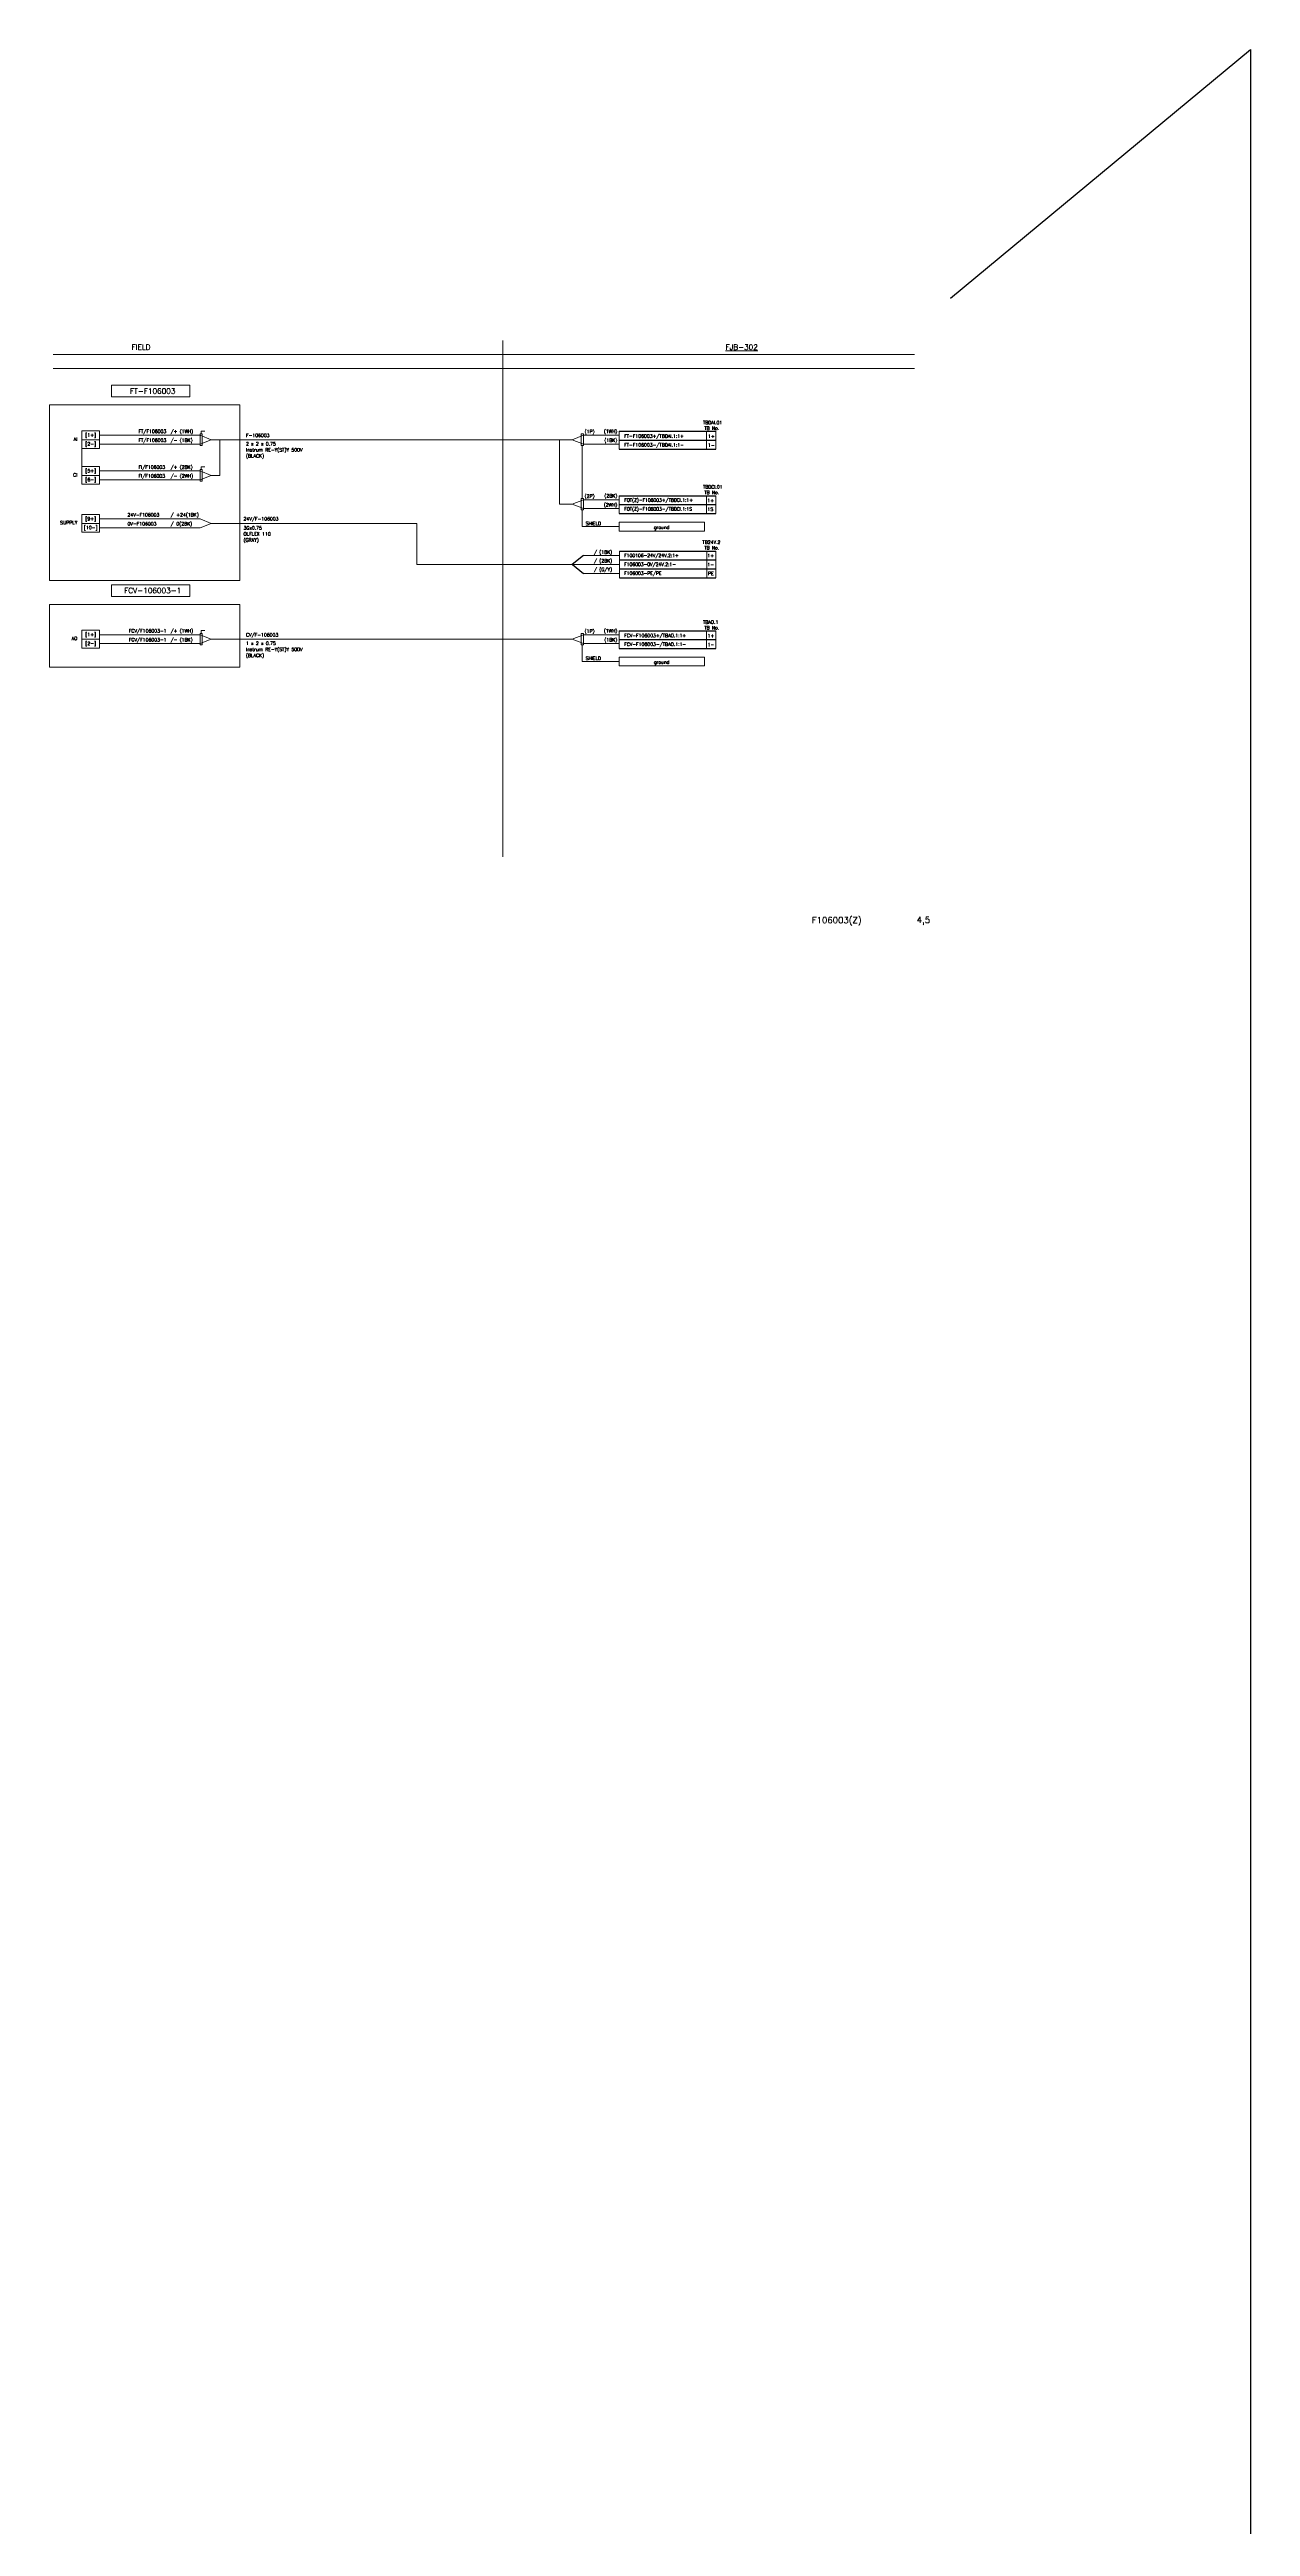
# Model space of a CAD drawing. Header units: millimetres. Extents: x -14942 to 24072, y -50285 to 2207.
# Drawn here: x -9801 to -9262, y -4280 to -3170 of the extents above; entities that cross this region are included whole.
import ezdxf
from ezdxf.enums import TextEntityAlignment as Align

# ---------------------------------------------------------------- set-up
doc = ezdxf.new("R2010")
doc.units = ezdxf.units.MM
doc.header["$MEASUREMENT"] = 0
for name, color, linetype in [('BORDER', 3, 'CONTINUOUS'), ('INSTRU', 4, 'CONTINUOUS'), ('INSTRUMENT', 1, 'CONTINUOUS'), ('LINE', 3, 'CONTINUOUS'), ('TEXT', 2, 'CONTINUOUS')]:
    doc.layers.add(name, color=color, linetype=linetype)
doc.styles.add('ROMANS', font='romans')

# ---------------------------------------------------------------- blocks, each defined once
blk = doc.blocks.new('BOX2')
at = {"layer": 'INSTRU', "color": 7, "lineweight": 13}
for p, q in [((-10467.9, -3369.9), (-10467.9, -3377.9)), ((-10428.8, -3369.9), (-10428.8, -3377.9)), ((-10424.6, -3369.9), (-10424.6, -3377.9))]:
    blk.add_line(p, q, dxfattribs=at)
at = {"layer": 'INSTRUMENT', "color": 7}
for p, q in [((-10467.9, -3369.9), (-10424.6, -3369.9)), ((-10467.9, -3373.9), (-10424.6, -3373.9)), ((-10467.9, -3377.9), (-10424.6, -3377.9))]:
    blk.add_line(p, q, dxfattribs=at)
blk = doc.blocks.new('AA')
at = {"layer": 'INSTRU', "color": 7, "lineweight": 13}
for p, q in [((660.4, -1836.1), (674.5, -1836.1)), ((660.4, -1836.1), (660.4, -1840.1)), ((660.4, -1840.1), (698.6, -1840.1)), ((667.7, -1836.1), (698.6, -1836.1)), ((698.6, -1836.1), (698.6, -1840.1))]:
    blk.add_line(p, q, dxfattribs=at)
at = {"layer": 'TEXT', "color": 7, "lineweight": 13, "style": 'ROMANS'}
blk.add_text('ground', height=1.5, dxfattribs=at).set_placement((675.9, -1839.1))
blk = doc.blocks.new('Box')
at = {"layer": 'INSTRU', "color": 7, "lineweight": 13}
for p, q in [((660.5, -1853.3), (660.5, -1865.3)), ((699.6, -1853.3), (699.6, -1865.3)), ((703.7, -1853.3), (703.7, -1865.3))]:
    blk.add_line(p, q, dxfattribs=at)
at = {"layer": 'INSTRUMENT', "color": 7}
for p, q in [((660.5, -1853.3), (703.7, -1853.3)), ((660.5, -1857.3), (703.7, -1857.3)), ((660.5, -1861.3), (703.7, -1861.3)), ((660.5, -1865.3), (703.7, -1865.3))]:
    blk.add_line(p, q, dxfattribs=at)

msp = doc.modelspace()

# ---------------------------------------------------------------- linework, layer by layer
at = {"layer": 'BORDER', "color": 7, "lineweight": 13}
for p, q in [((-9799, -3306.6), (-9413, -3306.6)), ((-9799, -3312.9), (-9413, -3312.9))]:
    msp.add_line(p, q, dxfattribs=at)
at = {"layer": 'BORDER', "color": 7, "lineweight": 13, "ltscale": 2.5}
msp.add_line((-9597.5, -3300.3), (-9597.5, -3531.8), dxfattribs=at)
at = {"layer": 'INSTRU', "color": 7, "lineweight": 13}
for p, q in [((-9786.2, -3340.8), (-9778.2, -3340.8)), ((-9786.2, -3340.8), (-9786.2, -3344.8)), ((-9778.2, -3340.8), (-9778.2, -3344.8)), ((-9786.2, -3344.8), (-9778.2, -3344.8)), ((-9786.2, -3344.8), (-9786.2, -3348.8)), ((-9786.2, -3348.8), (-9778.2, -3348.8)), ((-9786.2, -3348.8), (-9786.2, -3352.8)), ((-9786.2, -3348.8), (-9778.2, -3348.8)), ((-9778.2, -3344.8), (-9778.2, -3348.8)), ((-9786.2, -3352.8), (-9786.2, -3356.8)), ((-9786.2, -3356.8), (-9778.2, -3356.8)), ((-9786.2, -3356.8), (-9786.2, -3360.8)), ((-9786.2, -3356.8), (-9778.2, -3356.8)), ((-9786.2, -3356.8), (-9778.2, -3356.8)), ((-9786.2, -3360.8), (-9778.2, -3360.8)), ((-9786.2, -3360.8), (-9786.2, -3364.8)), ((-9778.2, -3356.8), (-9778.2, -3360.8)), ((-9778.2, -3360.8), (-9778.2, -3364.8)), ((-9786.2, -3364.8), (-9778.2, -3364.8)), ((-9786.2, -3378.3), (-9778.2, -3378.3)), ((-9786.2, -3378.3), (-9778.2, -3378.3)), ((-9786.2, -3378.3), (-9778.2, -3378.3)), ((-9786.2, -3378.3), (-9786.2, -3382.3)), ((-9786.2, -3382.3), (-9786.2, -3386.3)), ((-9786.2, -3382.3), (-9778.2, -3382.3)), ((-9778.2, -3378.3), (-9778.2, -3382.3)), ((-9778.2, -3382.3), (-9778.2, -3386.3)), ((-9545.3, -3381.7), (-9545.3, -3381.9)), ((-9786.2, -3386.3), (-9778.2, -3386.3)), ((-9786.2, -3430.2), (-9778.2, -3430.2)), ((-9786.2, -3430.2), (-9786.2, -3434.2)), ((-9786.2, -3434.2), (-9778.2, -3434.2)), ((-9786.2, -3434.2), (-9786.2, -3438.2)), ((-9786.2, -3438.2), (-9778.2, -3438.2)), ((-9786.2, -3438.2), (-9778.2, -3438.2)), ((-9778.2, -3430.2), (-9778.2, -3434.2)), ((-9778.2, -3434.2), (-9778.2, -3438.2)), ((-9545.3, -3442.2), (-9545.3, -3442.3))]:
    msp.add_line(p, q, dxfattribs=at)
at = {"layer": 'INSTRUMENT', "color": 7}
for p, q in [((-9396.9, -3281.4), (-9262.4, -3170)), ((-9262.4, -3170), (-9262.4, -50285.5)), ((-9561.4, -3396.7), (-9566.4, -3400.7)), ((-9566.3, -3400.7), (-9561.3, -3404.7))]:
    msp.add_line(p, q, dxfattribs=at)
at = {"layer": 'LINE', "color": 7, "lineweight": 13, "ltscale": 8}
for p, q in [((-9800.6, -3407.9), (-9800.6, -3329.2)), ((-9715.4, -3329.2), (-9800.6, -3329.2)), ((-9715.4, -3407.9), (-9715.4, -3329.2)), ((-9715.4, -3407.9), (-9800.6, -3407.9)), ((-9800.6, -3446.7), (-9800.6, -3418.6)), ((-9715.4, -3418.6), (-9800.6, -3418.6)), ((-9715.4, -3446.7), (-9715.4, -3418.6)), ((-9715.4, -3446.7), (-9800.6, -3446.7))]:
    msp.add_line(p, q, dxfattribs=at)
at = {"layer": 'LINE', "color": 7, "lineweight": 13}
for p, q in [((-9772.8, -3320.4), (-9737.7, -3320.4)), ((-9772.8, -3320.4), (-9772.8, -3325.6)), ((-9772.8, -3325.6), (-9737.7, -3325.6)), ((-9737.7, -3320.4), (-9737.7, -3325.6)), ((-9732.7, -3340.9), (-9731, -3340.9)), ((-9778.2, -3342.8), (-9733.2, -3342.8)), ((-9778.2, -3346.8), (-9733.2, -3346.8)), ((-9733.2, -3342.2), (-9733.2, -3347.4)), ((-9733.2, -3342.2), (-9732.2, -3342.2)), ((-9728.2, -3344.8), (-9733.2, -3342.8)), ((-9733.2, -3346.8), (-9728.2, -3344.8)), ((-9733.2, -3347.4), (-9732.2, -3347.4)), ((-9732.2, -3342.2), (-9732.2, -3347.4)), ((-9728.2, -3344.8), (-9566.4, -3344.8)), ((-9724.3, -3352.8), (-9724.3, -3344.8)), ((-9572.1, -3373.7), (-9572.1, -3344.8)), ((-9566.4, -3344.8), (-9561.4, -3342.8)), ((-9566.4, -3344.8), (-9561.4, -3346.8)), ((-9561.4, -3342.2), (-9562.4, -3342.2)), ((-9562.4, -3342.2), (-9562.4, -3347.4)), ((-9561.4, -3347.4), (-9562.4, -3347.4)), ((-9561.9, -3347.4), (-9561.9, -3371.1)), ((-9561.4, -3342.2), (-9561.4, -3347.4)), ((-9545.3, -3342.8), (-9561.4, -3342.8)), ((-9545.3, -3346.8), (-9561.4, -3346.8)), ((-9778.2, -3358.8), (-9733.2, -3358.8)), ((-9778.2, -3362.8), (-9733.2, -3362.8)), ((-9733.2, -3358.2), (-9733.2, -3363.4)), ((-9733.2, -3358.2), (-9732.2, -3358.2)), ((-9728.2, -3360.8), (-9733.2, -3358.8)), ((-9733.2, -3362.8), (-9728.2, -3360.8)), ((-9732.7, -3356.9), (-9731, -3356.9)), ((-9732.2, -3358.2), (-9732.2, -3363.4)), ((-9728.2, -3360.8), (-9724.3, -3360.8)), ((-9724.3, -3360.8), (-9724.3, -3352.8)), ((-9733.2, -3363.4), (-9732.2, -3363.4)), ((-9566.4, -3373.7), (-9572.1, -3373.7)), ((-9566.4, -3373.7), (-9561.4, -3371.7)), ((-9566.4, -3373.7), (-9561.4, -3375.7)), ((-9561.4, -3371.1), (-9562.4, -3371.1)), ((-9562.4, -3371.1), (-9562.4, -3376.3)), ((-9561.4, -3371.1), (-9561.4, -3376.3)), ((-9545.3, -3371.7), (-9561.4, -3371.7)), ((-9778.2, -3380.3), (-9733.2, -3380.3)), ((-9778.2, -3384.3), (-9733.2, -3384.3)), ((-9728.2, -3382.3), (-9733.2, -3380.3)), ((-9733.2, -3384.3), (-9728.2, -3382.3)), ((-9728.2, -3382.3), (-9636.1, -3382.3)), ((-9561.4, -3376.3), (-9562.4, -3376.3)), ((-9561.9, -3376.3), (-9561.9, -3383.7)), ((-9545.3, -3383.7), (-9561.9, -3383.7)), ((-9545.3, -3375.7), (-9561.4, -3375.7)), ((-9566.4, -3400.7), (-9636.1, -3400.7)), ((-9545.3, -3400.7), (-9566.4, -3400.7)), ((-9545.3, -3396.7), (-9561.4, -3396.7)), ((-9545.2, -3404.7), (-9561.3, -3404.7)), ((-9772.8, -3409.8), (-9737.7, -3409.8)), ((-9772.8, -3409.8), (-9772.8, -3415)), ((-9772.8, -3415), (-9737.7, -3415)), ((-9737.7, -3409.8), (-9737.7, -3415)), ((-9778.2, -3432.2), (-9733.2, -3432.2)), ((-9778.2, -3436.2), (-9733.2, -3436.2)), ((-9733.2, -3431.6), (-9733.2, -3436.8)), ((-9733.2, -3431.6), (-9732.2, -3431.6)), ((-9728.2, -3434.2), (-9733.2, -3432.2)), ((-9733.2, -3436.2), (-9728.2, -3434.2)), ((-9733.2, -3436.8), (-9732.2, -3436.8)), ((-9732.7, -3430.3), (-9731, -3430.3)), ((-9732.2, -3431.6), (-9732.2, -3436.8)), ((-9566.4, -3434.2), (-9561.4, -3432.2)), ((-9566.4, -3434.2), (-9561.4, -3436.2)), ((-9561.4, -3431.6), (-9562.4, -3431.6)), ((-9562.4, -3431.6), (-9562.4, -3436.8)), ((-9561.4, -3436.8), (-9562.4, -3436.8)), ((-9561.9, -3436.8), (-9561.9, -3444.2)), ((-9561.9, -3436.8), (-9561.9, -3444.2)), ((-9561.4, -3431.6), (-9561.4, -3436.8)), ((-9545.3, -3432.2), (-9561.4, -3432.2)), ((-9545.3, -3436.2), (-9561.4, -3436.2)), ((-9545.3, -3444.2), (-9561.9, -3444.2))]:
    msp.add_line(p, q, dxfattribs=at)
at = {"layer": 'LINE', "color": 0, "lineweight": 13}
msp.add_line((-9728.2, -3434.2), (-9566.4, -3434.2), dxfattribs=at)
at = {"layer": 'TEXT', "color": 7, "lineweight": 13}
for p, q in [((-9732.7, -3342.2), (-9732.7, -3340.9)), ((-9732.7, -3358.2), (-9732.7, -3356.9)), ((-9636.1, -3382.3), (-9636.1, -3400.7)), ((-9732.7, -3431.6), (-9732.7, -3430.3))]:
    msp.add_line(p, q, dxfattribs=at)

# ---------------------------------------------------------------- block references
at = {"layer": 'INSTRUMENT', "color": 7}
for p in [(922.6, 28.9), (922.6, 0), (922.6, -60.5)]:
    msp.add_blockref('BOX2', p, dxfattribs=at)
at = {"layer": 'INSTRUMENT', "color": 1}
for name, p in [('AA', (-10205.7, -1545.7)), ('Box', (-10205.7, -1541.4)), ('AA', (-10205.7, -1606.1))]:
    msp.add_blockref(name, p, dxfattribs=at)

# ---------------------------------------------------------------- texts
at = {"layer": 'TEXT', "color": 7, "lineweight": 13, "style": 'ROMANS'}
for s, height, p in [('FIELD', 2.4, (-9763.9, -3304.5)), ('%%UFJB-302', 2.4, (-9497.7, -3304.5)), ('FT/F106003', 1.5, (-9760.8, -3341.8)), ('/+ (1WH)', 1.5, (-9746.4, -3341.8)), ('(1P)', 1.5, (-9560.8, -3341.9)), ('TBDAI.01', 1.5, (-9507.8, -3337.9)), ('TB No.', 1.5, (-9507.2, -3340.4)), ('FT/F106003', 1.5, (-9760.8, -3345.8)), ('/- (1BK)', 1.5, (-9746.4, -3345.8)), ('F-106003', 1.5, (-9712.6, -3343.6)), ('2 x 2 x 0.75', 1.5, (-9712.6, -3347.4)), ('Instrum RE-Y(ST)Y 500V', 1.5, (-9712.6, -3350.1)), ('(BLACK)', 1.5, (-9712.6, -3352.8)), ('FT-F106003+/TBDAI.1:1+', 1.5, (-9543.1, -3343.9)), ('FT-F106003-/TBDAI.1:1-', 1.5, (-9543.1, -3347.9)), ('1+', 1.5, (-9505.5, -3344)), ('1-', 1.5, (-9505.5, -3348)), ('FI/F106003', 1.5, (-9760.8, -3357.8)), ('FI/F106003', 1.5, (-9760.8, -3361.8)), ('/+ (2BK)', 1.5, (-9746.4, -3357.8)), ('/- (2WH)', 1.5, (-9746.4, -3361.8)), ('(2P)', 1.5, (-9560.8, -3370.8)), ('TBDCI.01', 1.5, (-9507.8, -3366.7)), ('TB No.', 1.5, (-9507.2, -3369.2)), ('1+', 1.5, (-9505.8, -3372.8)), ('24V-F106003', 1.5, (-9765.7, -3379.2)), ('0V-F106003', 1.5, (-9765.7, -3383.2)), ('/', 1.5, (-9746.4, -3379.2)), ('/', 1.5, (-9746.4, -3383.2)), ('+24(1BK)', 1.5, (-9743.8, -3379.2)), ('0(2BK)', 1.5, (-9743.8, -3383.2)), ('24V/F-106003', 1.5, (-9713.7, -3381)), ('3Gx0.75', 1.5, (-9713.7, -3385.1)), ('SHIELD', 1.5, (-9560.4, -3383.1)), ('1S', 1.5, (-9505.8, -3376.7)), ('OLFLEX 110', 1.5, (-9713.7, -3387.8)), ('(GRAY)', 1.5, (-9713.7, -3390.5)), ('/ (1BK)', 1.5, (-9556.7, -3395.9)), ('TB24V.2', 1.5, (-9508, -3391.5)), ('TB No.', 1.5, (-9507.2, -3394)), ('1+', 1.5, (-9505.8, -3397.5)), ('/ (2BK)', 1.5, (-9556.7, -3399.8)), ('/ (G/Y)', 1.5, (-9556.7, -3403.7)), ('1-', 1.5, (-9505.8, -3401.5)), ('PE', 1.5, (-9505.5, -3405.5)), ('FCV/F106003-1', 1.5, (-9765.1, -3431.2)), ('/+ (1WH)', 1.5, (-9746.4, -3431.2)), ('(1P)', 1.5, (-9560.8, -3431.3)), ('TBAO.1', 1.5, (-9507.8, -3427.3)), ('TB No.', 1.5, (-9507.2, -3429.8)), ('FCV/F106003-1', 1.5, (-9765.1, -3435.2)), ('/- (1BK)', 1.5, (-9746.4, -3435.2)), ('FCV-F106003+/TBAO.1:1+', 1.5, (-9543.1, -3433.3)), ('FCV-F106003-/TBAO.1:1-', 1.5, (-9543.1, -3437.2)), ('1+', 1.5, (-9505.7, -3433.4)), ('1-', 1.5, (-9505.7, -3437.4)), ('SHIELD', 1.5, (-9560.4, -3443.5)), ('F106003(Z)', 2.8, (-9459, -3561.5))]:
    msp.add_text(s, height=height, dxfattribs=at).set_placement(p)
for s, p in [('FT-F106003', (-9754.4, -3324.2)), ('FCV-106003-1', (-9754.4, -3413.6))]:
    msp.add_text(s, height=2.4, dxfattribs=at).set_placement(p, align=Align.CENTER)
for s, p in [('(1WH)', (-9546.2, -3341.8)), ('AI', (-9788.2, -3345.3)), ('(1BK)', (-9546.2, -3345.8)), ('CI', (-9788.2, -3361.3)), ('(2WH)', (-9546.2, -3374.7)), ('(2BK)', (-9546.2, -3370.7)), ('SUPPLY', (-9788.2, -3382.7)), ('(1WH)', (-9546.2, -3431.2)), ('AO', (-9788.2, -3434.6)), ('(1BK)', (-9546.2, -3435.2))]:
    msp.add_text(s, height=1.5, dxfattribs=at).set_placement(p, align=Align.RIGHT)
for s, height, p in [('[1+]', 1.5, (-9782.2, -3342.8)), ('[2-]', 1.5, (-9782.2, -3346.8)), ('[5+]', 1.5, (-9782.2, -3358.8)), ('[6-]', 1.5, (-9782.2, -3362.8)), ('[10-]', 1.5, (-9782.2, -3384.3)), ('[9+]', 1.5, (-9782.2, -3380.3)), ('[1+]', 1.5, (-9782.2, -3432.2)), ('[2-]', 1.5, (-9782.2, -3436.2)), ('4,5', 2.8, (-9409, -3560.4))]:
    msp.add_text(s, height=height, dxfattribs=at).set_placement(p, align=Align.MIDDLE)
at = {"layer": 'TEXT', "color": 7, "lineweight": 13, "style": 'ROMANS', "width": 0.98}
for s, p in [('FQT(Z)-F106003+/TBDCI.1:1+', (-9543.1, -3372.6)), ('FQT(Z)-F106003-/TBDCI.1:1S', (-9543.1, -3376.6)), ('F100106-24V/24V.2:1+', (-9543.1, -3397.4)), ('F106003-0V/24V.2:1-', (-9543.1, -3401.4)), ('F106003-PE/PE', (-9543.1, -3405.4))]:
    msp.add_text(s, height=1.5, dxfattribs=at).set_placement(p)
at = {"layer": 'TEXT', "color": 0, "lineweight": 13, "style": 'ROMANS'}
for s, p in [('CV/F-106003', (-9712.6, -3433)), ('Instrum RE-Y(ST)Y 500V', (-9712.6, -3439.5)), ('(BLACK)', (-9712.6, -3442.2)), ('1 x 2 x 0.75', (-9712.6, -3436.8))]:
    msp.add_text(s, height=1.5, dxfattribs=at).set_placement(p)

doc.saveas('drawing.dxf')
